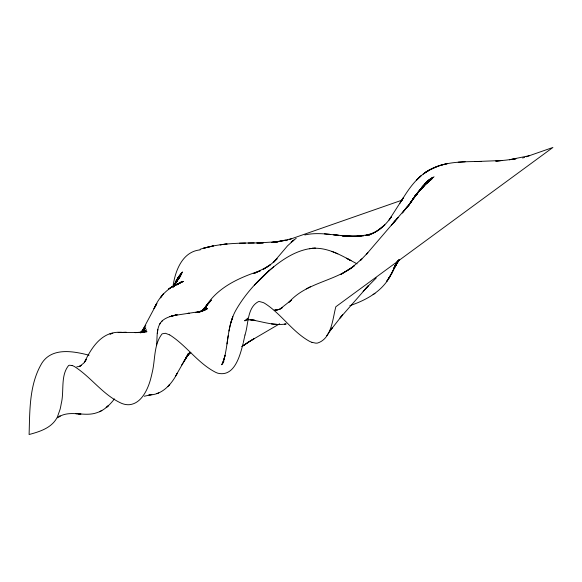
<?xml version="1.0" encoding="UTF-8"?>
<svg xmlns="http://www.w3.org/2000/svg" width="582" height="582" viewBox="0 0 582 582"><rect width="100%" height="100%" fill="white"/><g stroke="black" fill="none" stroke-linecap="round" stroke-linejoin="round"><path stroke-width="0.87" d="M156.5 345.475C157.598 337.233 155.663 326 163.142 320.064C166.99 317.117 171.835 315.939 176.499 314.993L173.691 315.582L175.604 315.168L174.535 315.379M268.819 270.906L254.581 284.925L268.819 270.906C256.073 282.263 244.484 295.176 235.972 310.046C226.813 326.138 228.639 345.49 223.03 362.659L225.147 355.231L222.353 363.866L223.815 360.942L221.669 364.761L223.481 361.909M157.278 333.515L157.868 329.47M226.973 343.933L228.159 335.799M244.993 334.963C248.623 324.079 246.964 307.623 258.466 301.614A8.323 6.438 53.7 0 1 259.572 301.571L263.21 302.56A18.646 14.419 53.7 0 1 264.614 303.266C281.179 313.742 292.026 331.427 309.188 341.132A22.553 17.438 53.7 0 0 311.945 342.34M244.978 335.043L243.305 342.602M173.138 285.486C175.386 270.346 182.603 251.562 200.193 249.874M230.552 323.621L232.785 316.87L230.552 323.621L228.922 331.056M243.109 343.416C239.93 356.017 234.393 377.143 217.923 373.229A24.182 18.697 53.7 0 1 215.631 372.313C197.873 363.233 186.48 345.526 169.784 334.948M174.142 286.009L174.891 283.427L174.098 286.009M174.731 284.503L175.56 281.986L174.12 286.177M174.775 284.671L176.266 280.575L174.091 286.293M175.095 283.987L177.015 279.2L174.025 286.359M174.091 285.798L179.54 275.344L174.578 284.831M175.073 284.081L177.808 277.869L173.916 286.388M395.709 265.159L397.666 260.751M173.749 286.409L180.478 274.158L173.494 286.73M173.996 285.944L181.46 273.038L175.524 282.699M395.971 264.512L391.446 274.042L386.659 281.441L392.072 272.842L397.484 261.362L394.596 266.672L396.488 263.21M175.131 283.907L178.652 276.581L174.535 284.867M420.83 189.492L422.35 186.495L420.706 189.717M173.472 286.846L176.295 281.332L182.501 271.976L173.327 286.824M399.034 259.994L393.519 268.768M393.788 268.848L396.633 263.377L389.162 277.825L389.838 276.777C381.457 291.873 365.62 300.334 349.826 305.688M398.852 259.674L394.203 267.378M398.408 260.525L395.68 265.923L394.225 267.502M173.32 286.904L178.965 277.629L172.927 286.991M421.266 189.063L423.434 185.156L420.844 189.761M399.026 259.936L394.472 267.225M160.268 323.141L159.519 324.429M176.637 374.27L187.484 355.347L184.138 361.051L184.756 360.062M173.218 286.599L179.925 276.596L173.763 285.536M247.743 318.136L246.848 319.627L247.445 318.667L244.942 320.915M399.878 203.358L403.348 197.785L389.06 220.003L391.49 216.657C385.881 224.914 378.184 231.701 368.741 235.164L376.467 231.389L384.811 224.936L379.5 229.49L373.644 232.887L365.394 235.484L370.203 234.517M175.488 376.154L177.248 373.251C171.654 384.142 162.196 395.12 148.883 394.945L151.866 394.567L144.3 396.226M144.249 327.753L141.542 332.162L156.885 303.382L153.954 308.613L155.845 305.157L154.965 306.678C160.392 294.514 170.904 285.544 183.468 281.419L176.135 284.867L182.755 281.419L177.677 284.322M422.161 188.015L427.625 180.9L421.317 189.085L426.606 181.81L422.19 187.775L428.665 180.049L422.488 187.506M401.282 201.11C408.368 189.31 416.545 177.379 428.738 170.359C444.575 161.192 463.498 161.803 481.183 161.44L474.708 161.52M421.375 188.997L425.566 182.821L421.317 189.085M181.402 365.452L189.383 353.048L185.643 358.236L189.87 352.663M173.247 286.402L180.944 275.628M422.125 188.008L423.049 186.589M173.472 286.322L176.353 282.015L173.13 286.744M145.798 325.476L140.895 332.708L145.784 327.855L140.749 332.693L144.176 328.619L141.084 332.671M421.092 189.092L425.718 183.461L432.928 177.292L426.65 182.566L421.092 189.092L426.65 182.566L431.829 177.896L423.929 185.462L429.698 179.278L421.332 189.005M326.749 335.705L332.446 327.448L330.023 330.838L342.572 314.898L340.019 318.012L368.348 285.689L363.103 291.415M394.254 267.305L397.848 262.256M422.212 188.015L424.809 184.429L430.753 178.558L425.718 183.461L421.95 188.255M223.764 361.502L222.331 363.452L223.124 362.47M419.142 191.02L417.338 193.457L421.288 188.255L430.738 179.598L424.423 184.945L419.6 190.409L421.288 188.255L427.472 182.544L421.288 188.255L414.34 197.393L418.174 191.856L423.201 186.48L415.803 194.89L411.343 201.714L415.235 195.654L420.211 189.892L413.533 198.171L415.235 195.654L408.36 206.021L412.558 199.495L417.607 193.471L412.878 198.906L415.053 196.389L406.301 208.334L411.263 201.772L402.257 213.027L407.487 206.574L391.315 225.292L398.233 217.399L394.036 222.098M420.168 190.168L423.536 185.869L428.607 180.958L422.685 186.873L428.607 180.958M189.797 352.736L185.389 358.156L190.372 352.27L187.935 354.918L190.278 352.547L188.051 353.863M421.383 188.641L423.536 185.869L429.632 180.26L424.423 184.945L431.888 179.016L425.391 184.058L419.6 190.409M114.436 398.896C109.823 404.956 103.982 410.579 96.525 412.827C84.288 417.061 70.335 409.757 58.869 416.85L60.135 415.926L57.633 417.811M404.81 209.702L406.156 208.101M394.312 267.611L395.338 266.374L394.203 267.684M168.976 385.291L169.74 384.433L167.958 386.426M395.454 220.433L366.245 254.487L367.846 252.726L360.236 260.612L361.888 258.939L350.881 268.418L340.79 274.478L354.147 265.916C334.315 281.462 306.234 282.641 288.97 302.225L291.291 300.159L279.811 309.18L282.277 307.645L279.869 309.064L276.035 310.206L278.574 309.566L275.075 310.148L276.661 310.242L274.26 310.017M421.87 187.95L427.61 181.73L434.056 176.746M201.357 311.392L211.368 300.006L202.667 310.628L207.767 304.03L205.999 306.117C218.323 286.81 239.646 277.512 260.525 270.674L253.898 273.562L267.538 266.803L270.244 264.926L263.18 269.393L271.525 263.842L277.112 258.706L273.285 262.62L287.552 245.815L293.866 240.133L291.116 242.148M365.445 288.847L376.285 277.912M201.314 311.53L203.707 309.107L201.154 311.486M140.749 332.693L142.081 331.369L140.837 332.54M162.473 320.646L161.454 321.642M190.234 352.525L187.477 354.845M201.146 311.574L206.443 307.558L200.885 311.494L205.526 309.02L198.717 312.301M273.707 266.818L267.989 271.605C279.927 261.274 293.532 251.417 309.457 248.703C324.312 246.273 338.404 253.665 350.99 260.649L346.516 258.219L357.093 263.864M140.997 332.678L143.645 330.489L140.96 332.424M176.637 285.107L181.62 281.717L177.568 284.452M246.077 320.013L244.753 320.667L247.779 319.605M187.397 354.933L189.325 353.441M292.31 241.268L296.202 238.336M177.765 284.358L179.227 283.296L177.743 284.256M190.474 352.459L188.408 353.943L190.452 352.641M242.883 345.941L247.576 342.696L244.018 345.097L245.197 344.34M373.091 294.63L374.997 293.313M200.914 311.574L203.693 309.697L200.092 311.857M241.661 346.588L254.007 338.709L247.626 342.558L279.673 323.767M141.157 332.453L144.998 330.096L140.742 332.526L143.172 331.587L140.051 332.613M140.422 332.773L146.489 329.95L140.502 332.555M306.256 288.905L310.621 286.628M188.022 353.921L190.881 352.445M99.398 411.758L101.85 410.543M198.826 312.294L207.534 308.642L198.011 312.265L205.279 310.031L195.37 312.629L202.871 311.101L173.691 315.582M156.769 393.607L158.762 392.894M285.893 240.715L287.77 240.053M289.654 239.398L402.46 200.004M522.665 158.035L523.444 157.766M524.222 157.489L524.615 157.358M526.193 156.805L552.9 147.479L335.843 306.75C332.577 318.82 331.755 338.498 317.583 343.045A12.644 9.778 53.7 0 1 315.677 343.133L311.945 342.332M169.886 316.659L172.33 315.939L170.868 316.361M200.099 249.278C220.491 242.701 242.148 242.992 263.326 242.912L256.822 242.992L278.08 241.712L271.859 242.374L285.609 240.301L275.33 242.192L291.531 238.744M140.189 332.649L144.445 331.449L139.571 332.606L145.682 331.493L138.974 332.584M171.326 316.208L173.909 315.539L172.083 315.99M529.329 155.707L509.396 159.744L515.936 158.799L505.94 160.137L495.769 161.134L502.564 160.487L477.56 161.476M172.876 315.786L174.738 315.349M304.83 234.961C313.065 233.04 321.613 233.542 329.965 234.364M370.137 234.51L354.947 236.598L363.765 235.695L353.23 236.408L360.876 236.183L351.593 236.292L342.223 235.848L359.494 236.481L340.506 235.528L348.465 236.241L333.297 234.721L338.811 235.281M175.415 315.189L177.423 314.833M139.156 332.598L146.984 331.689L135.068 332.628M310.439 248.594L309.457 248.703L313.065 248.318M284.496 324.079L286.162 323.956C273.867 326.015 261.98 321.424 250.013 319.627L254.858 320.296L247.532 319.7M465.12 161.789L458.201 162.218M135.17 332.628L144.161 332.446L118.161 332.577L126.359 332.315L120.452 332.409L121.485 332.344C102.265 330.772 91.745 347.105 84.506 362.2L86.369 359.327L83.721 363.161L79.589 366.369L81.378 365.394L78.89 366.565L76.802 366.805M245.509 243.058L239.391 243.211M248.216 243.05L254.181 242.978M75.958 413.758L80.971 414.013L78.286 413.875M277.127 324.407L271.394 323.905M324.443 233.869L337.204 235.113M89.039 355.202C73.645 351.273 52.453 347.127 42.079 362.833C29.144 384.171 29.857 410.419 29.1 434.521C39.38 431.749 50.896 428.25 56.599 418.443A38.012 29.391 53.7 0 0 57.429 416.908L60.106 409.248A90.777 70.189 53.7 0 0 61.212 403.77C64.391 391.337 60.273 375.812 68.596 365.525A5.493 4.249 53.7 0 1 69.564 365.241L72.081 365.525M331.776 251.351L337.8 253.825M169.682 334.89L165.353 333.268L162.131 333.85C153.481 344.726 155.445 360.113 152.033 373.229A140.335 108.499 53.7 0 1 151.429 375.921L150.527 379.428A91.461 70.713 53.7 0 1 148.25 386.208C144.94 394.421 139.193 403.639 129.546 404.679A20.239 15.641 53.7 0 1 125.108 404.403A21.483 16.609 53.7 0 1 123.762 404.075L123.064 403.872A25.492 19.708 53.7 0 1 121.74 403.406C103.138 395.178 91.389 377.34 74.518 366.58A13.655 10.556 53.7 0 0 72.081 365.511M163.309 293.983L160.472 297.802L163.309 293.983M418.4 178.259L416.385 180.224L420.932 175.895L418.4 178.259M108.579 405.501L106.244 407.553L108.579 405.501M202.26 310.519L200.95 311.596L202.26 310.519M426.024 172.148L423.238 174.011L428.738 170.359L426.024 172.148M170.199 287.974L168.569 289.05L172.076 286.766L170.199 287.974M172.185 286.7L170.359 287.806L174.971 285.187L172.185 286.7M429.16 170.184L425.922 172.112C432.353 167.783 439.73 165.215 447.274 163.637L439.374 165.623L429.16 170.184M174.076 285.675L173.123 286.177L175.96 284.7L174.076 285.675M110.886 333.755L109.947 334.003L112.821 333.29L110.886 333.755M206.675 247.466L203.402 248.288L213.434 245.917L206.741 247.415M189.099 313.247L187.87 313.4L189.099 313.247M226.951 243.989L220.222 244.789L226.951 243.989M314.658 248.245L312.068 248.383L315.67 248.216L314.658 248.245"/></g></svg>
